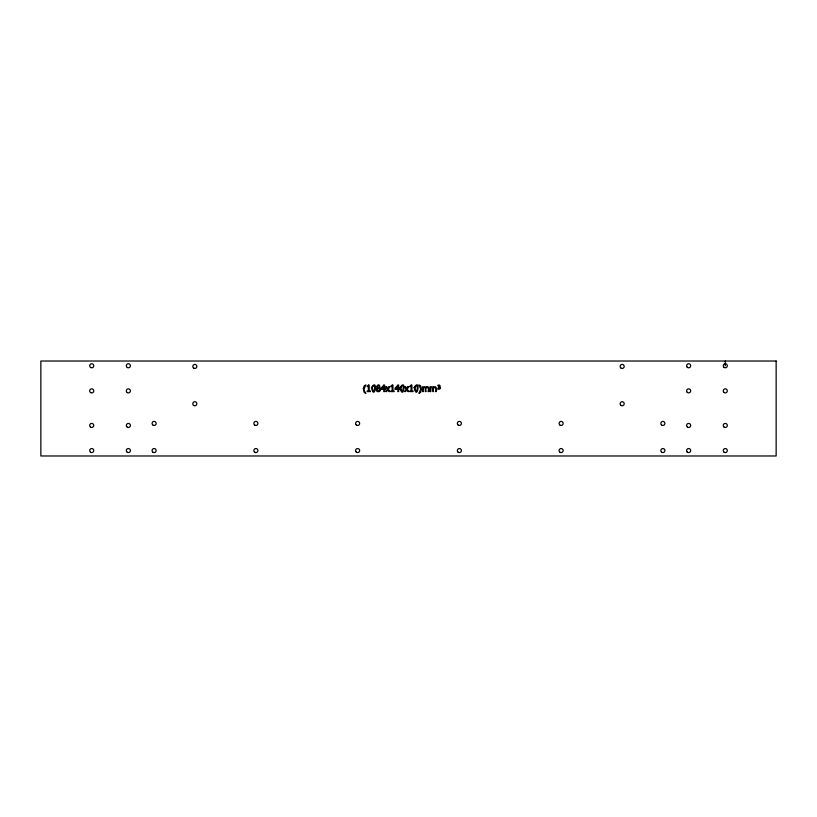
<?xml version="1.0" encoding="UTF-8"?>
<svg xmlns="http://www.w3.org/2000/svg" width="817" height="817" viewBox="0 0 817 817"><rect width="100%" height="100%" fill="white"/><g stroke="black" fill="none" stroke-linecap="round" stroke-linejoin="round"><path stroke-width="1.23" d="M725.271 361.022L725.271 365.761M371.459 387.554C374.584 402.209 378.404 376.79 371.459 387.554M400.064 387.554C403.19 402.209 407.009 376.79 400.064 387.554M414.137 387.554C417.273 402.209 421.082 376.79 414.137 387.554M363.32 388.463L364.239 392.446L365.904 393.375L364.402 391.067A5.423 5.423 0 0 1 364.055 389.106L365.904 384.889L364.229 385.777L363.32 388.463M421.521 389.106L420.581 392.446L418.917 393.375L420.755 389.106L418.917 384.889L420.581 385.777L421.521 389.106M372.348 387.238C373.318 399.309 377.005 380.497 372.348 387.238M400.953 387.238C401.923 399.309 405.61 380.497 400.953 387.238M415.036 387.238C415.996 399.309 419.683 380.497 415.036 387.238M379.425 386.645L378.771 387.932C375.708 387.707 378.506 383.857 379.425 386.645M380.426 389.791C380.487 391.752 377.577 392.426 376.545 390.894C375.493 388.963 378.2 388.269 376.382 386.686C380.273 381.386 379.65 388.228 380.426 389.791M440.516 388.004L439.546 389.168L437.687 388.984C437.493 388.33 441.793 388.095 438.331 387.391L438.331 386.788C441.517 386.084 437.565 385.838 437.749 385.277C441.292 384.113 439.332 386.952 440.516 388.004M377.148 389.321C376.964 393.253 381.917 388.994 377.842 388.361L377.148 389.321M368.528 385.113L367.201 386.022L367.201 386.604L368.375 386.604L368.375 390.924L367.201 390.924L367.201 391.588L370.346 391.588L370.346 390.924L369.202 390.924L369.202 385.113L368.528 385.113M392.293 385.113L390.965 386.022L390.965 386.604L392.129 386.604L392.129 390.924L390.965 390.924L390.965 391.588L394.111 391.588L394.111 390.924L392.967 390.924L392.967 385.113L392.293 385.113M411.217 385.113L409.889 386.022L409.889 386.604L411.053 386.604L411.053 390.924L409.889 390.924L409.889 391.588L413.034 391.588L413.034 390.924L411.891 390.924L411.891 385.113L411.217 385.113M389.015 386.747L387.82 388.555L386.655 386.747L385.655 386.747L387.319 389.188L385.634 391.588L386.564 391.588L387.769 389.76L388.943 391.588L389.944 391.588L388.269 389.127L389.944 386.747L389.015 386.747M407.938 386.747L406.743 388.555L405.579 386.747L404.578 386.747L406.233 389.188L404.558 391.588L405.477 391.588L406.692 389.76L407.867 391.588L408.868 391.588L407.193 389.127L408.868 386.747L407.938 386.747M383.776 386.155L381.6 388.678L383.776 388.678L383.776 386.155M397.848 386.155L395.673 388.678L397.848 388.678L397.848 386.155M383.806 385.134L380.926 388.463L380.926 389.372L383.776 389.372L383.776 391.588L384.603 391.588L384.603 389.372L385.369 389.372L385.369 388.678L384.603 388.678L384.603 385.134L383.806 385.134M397.889 385.134L394.999 388.463L394.999 389.372L397.848 389.372L397.848 391.588L398.686 391.588L398.686 389.372L399.452 389.372L399.452 388.678L398.686 388.678L398.686 385.134L397.889 385.134M426.341 387.084L422.573 386.747L422.573 391.588L423.39 391.588L423.39 387.973L424.513 387.391L425.3 388.177L425.32 391.588L426.137 391.588C424.35 386.267 429.977 386.063 428.067 391.588L428.884 391.588C429.538 390.066 429.058 385.093 426.341 387.084M433.796 387.084L430.028 386.747L430.028 391.588L430.845 391.588L430.845 387.973L431.958 387.391L432.744 388.177L432.775 391.588L433.592 391.588C431.795 386.267 437.422 386.063 435.522 391.588L436.329 391.588C436.983 390.066 436.513 385.093 433.796 387.084M776.15 361.022L40.85 361.022L40.85 455.978L776.15 455.978L776.15 361.022M687.209 451.995A2.032 2.032 0 0 0 690.61 451.086A2.032 2.032 0 0 0 688.118 448.594A2.032 2.032 0 0 0 687.209 451.995M687.209 392.303A2.032 2.032 0 0 0 690.61 391.394A2.032 2.032 0 0 0 688.118 388.902A2.032 2.032 0 0 0 687.209 392.303M687.209 367.201A2.032 2.032 0 0 0 690.61 366.292A2.032 2.032 0 0 0 688.118 363.8A2.032 2.032 0 0 0 687.209 367.201M723.842 367.201A2.032 2.032 0 0 0 727.242 366.292A2.032 2.032 0 0 0 724.75 363.8A2.032 2.032 0 0 0 723.842 367.201M687.628 427.22A2.032 2.032 0 0 0 690.682 425.463A2.032 2.032 0 0 0 687.628 423.696A2.032 2.032 0 0 0 687.628 427.22M723.842 392.303A2.032 2.032 0 0 0 727.242 391.394A2.032 2.032 0 0 0 724.75 388.902A2.032 2.032 0 0 0 723.842 392.303M723.842 426.893A2.032 2.032 0 0 0 727.242 425.984A2.032 2.032 0 0 0 724.75 423.492A2.032 2.032 0 0 0 723.842 426.893M723.842 451.995A2.032 2.032 0 0 0 727.242 451.086A2.032 2.032 0 0 0 724.75 448.594A2.032 2.032 0 0 0 723.842 451.995M127.34 427.22A2.032 2.032 0 0 0 130.393 425.463A2.032 2.032 0 0 0 127.34 423.696A2.032 2.032 0 0 0 127.34 427.22M90.707 427.22A2.032 2.032 0 0 0 93.761 425.463A2.032 2.032 0 0 0 90.707 423.696A2.032 2.032 0 0 0 90.707 427.22M90.707 392.63A2.032 2.032 0 0 0 93.761 390.863A2.032 2.032 0 0 0 90.707 389.096A2.032 2.032 0 0 0 90.707 392.63M127.34 392.63A2.032 2.032 0 0 0 130.393 390.863A2.032 2.032 0 0 0 127.34 389.096A2.032 2.032 0 0 0 127.34 392.63M127.34 367.527A2.032 2.032 0 0 0 130.393 365.761A2.032 2.032 0 0 0 127.34 364.004A2.032 2.032 0 0 0 127.34 367.527M90.707 367.527A2.032 2.032 0 0 0 93.761 365.761A2.032 2.032 0 0 0 90.707 364.004A2.032 2.032 0 0 0 90.707 367.527M90.707 452.322A2.032 2.032 0 0 0 93.761 450.555A2.032 2.032 0 0 0 90.707 448.799A2.032 2.032 0 0 0 90.707 452.322M127.34 452.322A2.032 2.032 0 0 0 130.393 450.555A2.032 2.032 0 0 0 127.34 448.799A2.032 2.032 0 0 0 127.34 452.322M152.687 451.995A2.032 2.032 0 0 0 156.098 451.086A2.032 2.032 0 0 0 153.606 448.594A2.032 2.032 0 0 0 152.687 451.995M620.736 405.191A2.032 2.032 0 0 0 624.137 404.282A2.032 2.032 0 0 0 621.645 401.79A2.032 2.032 0 0 0 620.736 405.191M193.813 405.518A2.032 2.032 0 0 0 196.866 403.751A2.032 2.032 0 0 0 193.813 401.984A2.032 2.032 0 0 0 193.813 405.518M620.736 367.885A2.032 2.032 0 0 0 624.137 366.966A2.032 2.032 0 0 0 621.645 364.474A2.032 2.032 0 0 0 620.736 367.885M193.813 368.201A2.032 2.032 0 0 0 196.866 366.445A2.032 2.032 0 0 0 193.813 364.678A2.032 2.032 0 0 0 193.813 368.201M457.939 424.86A2.032 2.032 0 0 0 461.339 423.952A2.032 2.032 0 0 0 458.848 421.46A2.032 2.032 0 0 0 457.939 424.86M356.192 424.86A2.032 2.032 0 0 0 359.592 423.952A2.032 2.032 0 0 0 357.1 421.46A2.032 2.032 0 0 0 356.192 424.86M152.687 424.86A2.032 2.032 0 0 0 156.098 423.952A2.032 2.032 0 0 0 153.606 421.46A2.032 2.032 0 0 0 152.687 424.86M661.433 424.86A2.032 2.032 0 0 0 664.834 423.952A2.032 2.032 0 0 0 662.342 421.46A2.032 2.032 0 0 0 661.433 424.86M559.686 424.86A2.032 2.032 0 0 0 563.087 423.952A2.032 2.032 0 0 0 560.595 421.46A2.032 2.032 0 0 0 559.686 424.86M254.863 425.187A2.032 2.032 0 0 0 257.917 423.42A2.032 2.032 0 0 0 254.863 421.664A2.032 2.032 0 0 0 254.863 425.187M560.105 452.322A2.032 2.032 0 0 0 563.158 450.555A2.032 2.032 0 0 0 560.105 448.799A2.032 2.032 0 0 0 560.105 452.322M457.939 451.995A2.032 2.032 0 0 0 461.339 451.086A2.032 2.032 0 0 0 458.848 448.594A2.032 2.032 0 0 0 457.939 451.995M254.863 452.322A2.032 2.032 0 0 0 257.917 450.555A2.032 2.032 0 0 0 254.863 448.799A2.032 2.032 0 0 0 254.863 452.322M661.433 451.995A2.032 2.032 0 0 0 664.834 451.086A2.032 2.032 0 0 0 662.342 448.594A2.032 2.032 0 0 0 661.433 451.995M356.192 451.995A2.032 2.032 0 0 0 359.592 451.086A2.032 2.032 0 0 0 357.1 448.594A2.032 2.032 0 0 0 356.192 451.995"/></g></svg>
